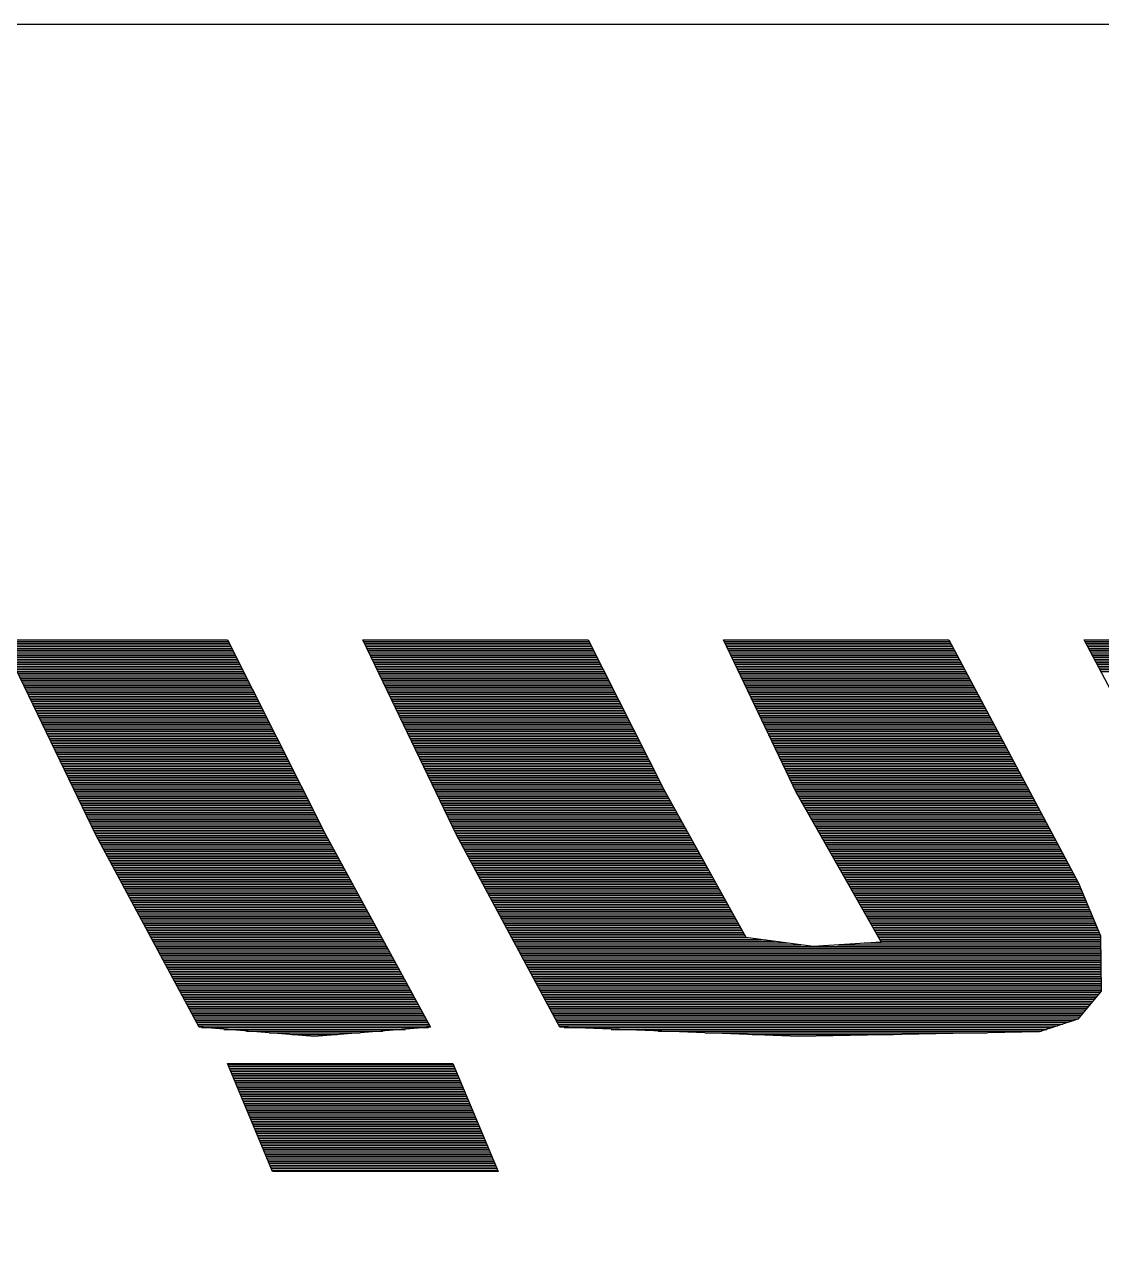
# Model space of a CAD drawing. Extents: x -25 to 108, y -8 to 51.
# Drawn here: x 35.934 to 38.664, y 31.877 to 35 of the extents above; entities that cross this region are included whole.
import ezdxf

# ---------------------------------------------------------------- set-up
doc = ezdxf.new("R2010")
doc.units = 0
doc.layers.add('BG_OUTLINE', color=1, linetype='CONTINUOUS')
doc.layers.add('BG_SILKBOTTOM20240221', color=40, linetype='CONTINUOUS')

msp = doc.modelspace()

# ---------------------------------------------------------------- linework, layer by layer
at = {"layer": 'BG_OUTLINE'}
msp.add_lwpolyline([(0.007874, 2.999994, 0.414214), (3.007868, 0), (88.507824, 0, 0.414214), (91.507818, 2.999994), (91.507818, 10.500106), (84.807806, 10.500106), (84.807806, 24.500078), (91.507818, 24.500078), (91.507818, 31.999936, 0.414214), (88.507824, 34.99993), (3.007868, 34.99993, 0.414214), (0.007874, 31.999936), (0.007874, 3.999992)], format="xyb", close=True, dxfattribs=at)
at = {"layer": 'BG_SILKBOTTOM20240221'}
for points in [[(35.876738, 33.440116), (36.448492, 33.440116)], [(36.114482, 32.945832), (35.876738, 33.440116)], [(35.87877, 33.436306), (36.45027, 33.436306)], [(35.880802, 33.431988), (36.452556, 33.431988)], [(35.882834, 33.427416), (36.454588, 33.427416)], [(35.885374, 33.423098), (36.457128, 33.423098)], [(35.887406, 33.418526), (36.45916, 33.418526)], [(35.889438, 33.413954), (36.4617, 33.413954)], [(36.448492, 33.440116), (36.697412, 32.946594)], [(36.791646, 33.440116), (37.362892, 33.440116)], [(37.028882, 32.945832), (36.791646, 33.440116)], [(36.793678, 33.436306), (37.36467, 33.436306)], [(36.79571, 33.431988), (37.366956, 33.431988)], [(36.797742, 33.427416), (37.368988, 33.427416)], [(36.800028, 33.423098), (37.371528, 33.423098)], [(36.80206, 33.418526), (37.37356, 33.418526)], [(36.804092, 33.413954), (37.3761, 33.413954)], [(37.362892, 33.440116), (37.554916, 33.060894)], [(37.706046, 33.440116), (38.277292, 33.440116)], [(37.891212, 33.052766), (37.706046, 33.440116)], [(37.708078, 33.436306), (38.27907, 33.436306)], [(37.71011, 33.431988), (38.281356, 33.431988)], [(37.712142, 33.427416), (38.283896, 33.427416)], [(37.714428, 33.423098), (38.286436, 33.423098)], [(37.71646, 33.418526), (38.288722, 33.418526)], [(37.718492, 33.413954), (38.291262, 33.413954)], [(38.277292, 33.440116), (38.606222, 32.82315)], [(39.334948, 32.092138), (38.620446, 33.440116)], [(38.620446, 33.440116), (39.849298, 33.440116)], [(38.622478, 33.436306), (39.858188, 33.436306)], [(38.624764, 33.431988), (39.869618, 33.431988)], [(38.627304, 33.427416), (39.88054, 33.427416)], [(38.629844, 33.423098), (39.89197, 33.423098)], [(38.63213, 33.418526), (39.902892, 33.418526)], [(38.634162, 33.413954), (39.914322, 33.413954)], [(35.891724, 33.409636), (36.463732, 33.409636)], [(35.893756, 33.405064), (36.466018, 33.405064)], [(35.895788, 33.400746), (36.46805, 33.400746)], [(35.89782, 33.396174), (36.47059, 33.396174)], [(35.90036, 33.391602), (36.472622, 33.391602)], [(35.902392, 33.387284), (36.474908, 33.387284)], [(35.904424, 33.382712), (36.477448, 33.382712)], [(36.806632, 33.409636), (37.378132, 33.409636)], [(36.808664, 33.405064), (37.380418, 33.405064)], [(36.810696, 33.400746), (37.382958, 33.400746)], [(36.812728, 33.396174), (37.38499, 33.396174)], [(36.815268, 33.391602), (37.387276, 33.391602)], [(36.8173, 33.387284), (37.389308, 33.387284)], [(36.819332, 33.382712), (37.391848, 33.382712)], [(37.720524, 33.409636), (38.293294, 33.409636)], [(37.723064, 33.405064), (38.29558, 33.405064)], [(37.725096, 33.400746), (38.29812, 33.400746)], [(37.727128, 33.396174), (38.30066, 33.396174)], [(37.72916, 33.391602), (38.302946, 33.391602)], [(37.7317, 33.387284), (38.305486, 33.387284)], [(37.733732, 33.382712), (38.307772, 33.382712)], [(38.636702, 33.409636), (39.925244, 33.409636)], [(38.638988, 33.405064), (39.936674, 33.405064)], [(38.641528, 33.400746), (39.947596, 33.400746)], [(38.644068, 33.396174), (39.959026, 33.396174)], [(38.646354, 33.391602), (39.969948, 33.391602)], [(38.648386, 33.387284), (39.981378, 33.387284)], [(38.650926, 33.382712), (39.9923, 33.382712)], [(35.906964, 33.378394), (36.47948, 33.378394)], [(35.908996, 33.373822), (36.48202, 33.373822)], [(35.911028, 33.36925), (36.484052, 33.36925)], [(35.913314, 33.364932), (36.486338, 33.364932)], [(35.915346, 33.36036), (36.48837, 33.36036)], [(35.917378, 33.356042), (36.49091, 33.356042)], [(35.91941, 33.35147), (36.492942, 33.35147)], [(36.821364, 33.378394), (37.39388, 33.378394)], [(36.82365, 33.373822), (37.39642, 33.373822)], [(36.825682, 33.36925), (37.398706, 33.36925)], [(36.827714, 33.364932), (37.400738, 33.364932)], [(36.830254, 33.36036), (37.403278, 33.36036)], [(36.832286, 33.356042), (37.40531, 33.356042)], [(36.834318, 33.35147), (37.407596, 33.35147)], [(37.735764, 33.378394), (38.310312, 33.378394)], [(37.737796, 33.373822), (38.312344, 33.373822)], [(37.740082, 33.36925), (38.314884, 33.36925)], [(37.742114, 33.364932), (38.31717, 33.364932)], [(37.744146, 33.36036), (38.31971, 33.36036)], [(37.746686, 33.356042), (38.321996, 33.356042)], [(37.748718, 33.35147), (38.324536, 33.35147)], [(38.653212, 33.378394), (40.00373, 33.378394)], [(38.655752, 33.373822), (40.014652, 33.373822)], [(38.658292, 33.36925), (40.026082, 33.36925)], [(38.660578, 33.364932), (40.037004, 33.364932)], [(38.66261, 33.36036), (40.048434, 33.36036)], [(35.92195, 33.346898), (36.495228, 33.346898)], [(35.923982, 33.34258), (36.49726, 33.34258)], [(35.926014, 33.338008), (36.4998, 33.338008)], [(35.9283, 33.33369), (36.50234, 33.33369)], [(35.930332, 33.329118), (36.504372, 33.329118)], [(35.932364, 33.324546), (36.506658, 33.324546)], [(35.934396, 33.320228), (36.50869, 33.320228)], [(36.83635, 33.346898), (37.409628, 33.346898)], [(36.838636, 33.34258), (37.412168, 33.34258)], [(36.840668, 33.338008), (37.4142, 33.338008)], [(36.8427, 33.33369), (37.41674, 33.33369)], [(36.84524, 33.329118), (37.419026, 33.329118)], [(36.847272, 33.324546), (37.421058, 33.324546)], [(36.849304, 33.320228), (37.423598, 33.320228)], [(37.75075, 33.346898), (38.327076, 33.346898)], [(37.752782, 33.34258), (38.329108, 33.34258)], [(37.755068, 33.338008), (38.331394, 33.338008)], [(37.7571, 33.33369), (38.333934, 33.33369)], [(37.759132, 33.329118), (38.33622, 33.329118)], [(37.761164, 33.324546), (38.33876, 33.324546)], [(37.763704, 33.320228), (38.3413, 33.320228)], [(35.936936, 33.315656), (36.51123, 33.315656)], [(35.938968, 33.311338), (36.513262, 33.311338)], [(35.941, 33.306766), (36.515548, 33.306766)], [(35.94354, 33.302194), (36.51758, 33.302194)], [(35.945572, 33.297876), (36.52012, 33.297876)], [(35.947604, 33.293304), (36.522152, 33.293304)], [(35.949636, 33.288986), (36.524692, 33.288986)], [(36.851336, 33.315656), (37.42563, 33.315656)], [(36.853876, 33.311338), (37.427916, 33.311338)], [(36.855908, 33.306766), (37.429948, 33.306766)], [(36.85794, 33.302194), (37.432488, 33.302194)], [(36.860226, 33.297876), (37.435028, 33.297876)], [(36.862258, 33.293304), (37.43706, 33.293304)], [(36.86429, 33.288986), (37.439346, 33.288986)], [(37.765736, 33.315656), (38.343586, 33.315656)], [(37.767768, 33.311338), (38.345618, 33.311338)], [(37.7698, 33.306766), (38.348158, 33.306766)], [(37.77234, 33.302194), (38.350444, 33.302194)], [(37.774372, 33.297876), (38.352984, 33.297876)], [(37.776404, 33.293304), (38.355524, 33.293304)], [(37.778436, 33.288986), (38.35781, 33.288986)], [(35.951922, 33.284414), (36.526978, 33.284414)], [(35.953954, 33.279842), (36.52901, 33.279842)], [(35.955986, 33.275524), (36.53155, 33.275524)], [(35.958526, 33.270952), (36.533582, 33.270952)], [(35.960558, 33.266634), (36.535868, 33.266634)], [(35.96259, 33.262062), (36.5379, 33.262062)], [(35.964876, 33.25749), (36.54044, 33.25749)], [(36.866322, 33.284414), (37.441378, 33.284414)], [(36.868862, 33.279842), (37.443918, 33.279842)], [(36.870894, 33.275524), (37.44595, 33.275524)], [(36.872926, 33.270952), (37.448236, 33.270952)], [(36.875212, 33.266634), (37.450776, 33.266634)], [(36.877244, 33.262062), (37.452808, 33.262062)], [(36.879276, 33.25749), (37.455348, 33.25749)], [(37.780722, 33.284414), (38.36035, 33.284414)], [(37.782754, 33.279842), (38.362382, 33.279842)], [(37.784786, 33.275524), (38.364668, 33.275524)], [(37.787326, 33.270952), (38.367208, 33.270952)], [(37.789358, 33.266634), (38.369748, 33.266634)], [(37.79139, 33.262062), (38.372034, 33.262062)], [(37.793422, 33.25749), (38.374574, 33.25749)], [(35.966908, 33.253172), (36.542472, 33.253172)], [(35.96894, 33.2486), (36.545012, 33.2486)], [(35.970972, 33.244282), (36.547044, 33.244282)], [(35.973512, 33.23971), (36.54933, 33.23971)], [(35.975544, 33.235138), (36.55187, 33.235138)], [(35.977576, 33.23082), (36.553902, 33.23082)], [(35.980116, 33.226248), (36.556188, 33.226248)], [(36.881308, 33.253172), (37.45738, 33.253172)], [(36.883848, 33.2486), (37.459666, 33.2486)], [(36.88588, 33.244282), (37.461698, 33.244282)], [(36.887912, 33.23971), (37.464238, 33.23971)], [(36.890452, 33.235138), (37.46627, 33.235138)], [(36.892484, 33.23082), (37.468556, 33.23082)], [(36.894516, 33.226248), (37.471096, 33.226248)], [(37.795708, 33.253172), (38.37686, 33.253172)], [(37.79774, 33.2486), (38.3794, 33.2486)], [(37.799772, 33.244282), (38.381432, 33.244282)], [(37.801804, 33.23971), (38.383972, 33.23971)], [(37.804344, 33.235138), (38.386258, 33.235138)], [(37.806376, 33.23082), (38.388798, 33.23082)], [(37.808408, 33.226248), (38.391084, 33.226248)], [(35.982148, 33.22193), (36.55822, 33.22193)], [(35.98418, 33.217358), (36.56076, 33.217358)], [(35.986212, 33.212786), (36.562792, 33.212786)], [(35.988498, 33.208468), (36.565332, 33.208468)], [(35.99053, 33.203896), (36.567364, 33.203896)], [(35.992562, 33.199578), (36.56965, 33.199578)], [(35.995102, 33.195006), (36.571682, 33.195006)], [(36.896548, 33.22193), (37.473128, 33.22193)], [(36.898834, 33.217358), (37.475668, 33.217358)], [(36.900866, 33.212786), (37.4777, 33.212786)], [(36.902898, 33.208468), (37.479986, 33.208468)], [(36.905438, 33.203896), (37.482018, 33.203896)], [(36.90747, 33.199578), (37.484558, 33.199578)], [(36.909502, 33.195006), (37.486844, 33.195006)], [(37.81044, 33.22193), (38.393624, 33.22193)], [(37.81298, 33.217358), (38.396164, 33.217358)], [(37.815012, 33.212786), (38.398196, 33.212786)], [(37.817044, 33.208468), (38.400482, 33.208468)], [(37.81933, 33.203896), (38.403022, 33.203896)], [(37.821362, 33.199578), (38.405308, 33.199578)], [(37.823394, 33.195006), (38.407848, 33.195006)], [(35.997134, 33.190434), (36.574222, 33.190434)], [(35.999166, 33.186116), (36.576508, 33.186116)], [(36.001198, 33.181544), (36.57854, 33.181544)], [(36.003484, 33.177226), (36.58108, 33.177226)], [(36.005516, 33.172654), (36.583112, 33.172654)], [(36.007548, 33.168082), (36.585652, 33.168082)], [(36.010088, 33.163764), (36.587684, 33.163764)], [(36.911534, 33.190434), (37.488876, 33.190434)], [(36.91382, 33.186116), (37.491416, 33.186116)], [(36.915852, 33.181544), (37.493448, 33.181544)], [(36.917884, 33.177226), (37.495988, 33.177226)], [(36.920424, 33.172654), (37.49802, 33.172654)], [(36.922456, 33.168082), (37.500306, 33.168082)], [(36.924488, 33.163764), (37.502846, 33.163764)], [(37.825426, 33.190434), (38.410388, 33.190434)], [(37.827966, 33.186116), (38.412674, 33.186116)], [(37.829998, 33.181544), (38.414706, 33.181544)], [(37.83203, 33.177226), (38.417246, 33.177226)], [(37.834062, 33.172654), (38.419532, 33.172654)], [(37.836348, 33.168082), (38.422072, 33.168082)], [(37.83838, 33.163764), (38.424612, 33.163764)], [(36.01212, 33.159192), (36.58997, 33.159192)], [(36.014152, 33.154874), (36.592002, 33.154874)], [(36.016692, 33.150302), (36.594542, 33.150302)], [(36.018724, 33.14573), (36.596574, 33.14573)], [(36.020756, 33.141412), (36.59886, 33.141412)], [(36.022788, 33.13684), (36.6014, 33.13684)], [(36.025074, 33.132522), (36.603432, 33.132522)], [(36.92652, 33.159192), (37.504878, 33.159192)], [(36.92906, 33.154874), (37.507164, 33.154874)], [(36.931092, 33.150302), (37.509196, 33.150302)], [(36.933124, 33.14573), (37.511736, 33.14573)], [(36.935156, 33.141412), (37.513768, 33.141412)], [(36.937442, 33.13684), (37.516308, 33.13684)], [(36.939474, 33.132522), (37.51834, 33.132522)], [(37.840412, 33.159192), (38.426898, 33.159192)], [(37.842444, 33.154874), (38.429438, 33.154874)], [(37.844984, 33.150302), (38.43147, 33.150302)], [(37.847016, 33.14573), (38.433756, 33.14573)], [(37.849048, 33.141412), (38.436296, 33.141412)], [(37.85108, 33.13684), (38.438836, 33.13684)], [(37.85362, 33.132522), (38.441122, 33.132522)], [(36.027106, 33.12795), (36.605972, 33.12795)], [(36.029138, 33.123378), (36.608004, 33.123378)], [(36.031678, 33.11906), (36.61029, 33.11906)], [(36.03371, 33.114488), (36.612322, 33.114488)], [(36.035742, 33.11017), (36.614862, 33.11017)], [(36.037774, 33.105598), (36.616894, 33.105598)], [(36.04006, 33.101026), (36.61918, 33.101026)], [(36.941506, 33.12795), (37.520626, 33.12795)], [(36.944046, 33.123378), (37.523166, 33.123378)], [(36.946078, 33.11906), (37.525198, 33.11906)], [(36.94811, 33.114488), (37.527484, 33.114488)], [(36.950142, 33.11017), (37.529516, 33.11017)], [(36.952428, 33.105598), (37.532056, 33.105598)], [(36.95446, 33.101026), (37.534088, 33.101026)], [(37.855652, 33.12795), (38.443662, 33.12795)], [(37.857684, 33.123378), (38.445948, 33.123378)], [(37.85997, 33.11906), (38.448488, 33.11906)], [(37.862002, 33.114488), (38.45052, 33.114488)], [(37.864034, 33.11017), (38.45306, 33.11017)], [(37.866066, 33.105598), (38.455346, 33.105598)], [(37.868606, 33.101026), (38.457886, 33.101026)], [(36.042092, 33.096708), (36.621212, 33.096708)], [(36.044124, 33.092136), (36.623752, 33.092136)], [(36.046664, 33.087818), (36.626292, 33.087818)], [(36.048696, 33.083246), (36.628324, 33.083246)], [(36.050728, 33.078674), (36.63061, 33.078674)], [(36.05276, 33.074356), (36.632642, 33.074356)], [(36.0553, 33.069784), (36.635182, 33.069784)], [(36.956492, 33.096708), (37.536628, 33.096708)], [(36.959032, 33.092136), (37.538914, 33.092136)], [(36.961064, 33.087818), (37.540946, 33.087818)], [(36.963096, 33.083246), (37.543486, 33.083246)], [(36.965128, 33.078674), (37.545518, 33.078674)], [(36.967668, 33.074356), (37.547804, 33.074356)], [(36.9697, 33.069784), (37.549836, 33.069784)], [(37.870638, 33.096708), (38.460172, 33.096708)], [(37.87267, 33.092136), (38.462712, 33.092136)], [(37.874702, 33.087818), (38.465252, 33.087818)], [(37.876988, 33.083246), (38.467284, 33.083246)], [(37.87902, 33.078674), (38.46957, 33.078674)], [(37.881052, 33.074356), (38.47211, 33.074356)], [(37.883084, 33.069784), (38.474396, 33.069784)], [(36.057332, 33.065466), (36.637214, 33.065466)], [(36.059364, 33.060894), (36.6395, 33.060894)], [(36.06165, 33.056322), (36.641532, 33.056322)], [(36.063682, 33.052004), (36.644072, 33.052004)], [(36.065714, 33.047432), (36.646104, 33.047432)], [(36.068254, 33.043114), (36.648644, 33.043114)], [(36.070286, 33.038542), (36.65093, 33.038542)], [(36.971732, 33.065466), (37.552376, 33.065466)], [(36.974018, 33.060894), (37.554916, 33.060894)], [(36.97605, 33.056322), (37.557202, 33.056322)], [(36.978082, 33.052004), (37.559742, 33.052004)], [(36.980114, 33.047432), (37.562028, 33.047432)], [(36.982654, 33.043114), (37.564568, 33.043114)], [(36.984686, 33.038542), (37.567108, 33.038542)], [(37.554916, 33.060894), (37.763196, 32.686244)], [(37.885624, 33.065466), (38.476936, 33.065466)], [(37.887656, 33.060894), (38.479476, 33.060894)], [(37.889688, 33.056322), (38.481762, 33.056322)], [(38.10635, 32.674814), (37.891212, 33.052766)], [(37.892228, 33.052004), (38.483794, 33.052004)], [(37.894514, 33.047432), (38.486334, 33.047432)], [(37.897054, 33.043114), (38.48862, 33.043114)], [(37.89934, 33.038542), (38.49116, 33.038542)], [(36.072318, 33.03397), (36.652962, 33.03397)], [(36.07435, 33.029652), (36.655502, 33.029652)], [(36.076636, 33.02508), (36.657534, 33.02508)], [(36.078668, 33.020762), (36.65982, 33.020762)], [(36.0807, 33.01619), (36.661852, 33.01619)], [(36.08324, 33.011618), (36.664392, 33.011618)], [(36.085272, 33.0073), (36.666424, 33.0073)], [(36.986718, 33.03397), (37.569394, 33.03397)], [(36.989004, 33.029652), (37.571934, 33.029652)], [(36.991036, 33.02508), (37.57422, 33.02508)], [(36.993068, 33.020762), (37.577268, 33.020762)], [(36.9951, 33.01619), (37.579554, 33.01619)], [(36.99764, 33.011618), (37.582094, 33.011618)], [(36.999672, 33.0073), (37.58438, 33.0073)], [(37.902388, 33.03397), (38.4937, 33.03397)], [(37.904674, 33.029652), (38.495986, 33.029652)], [(37.907214, 33.02508), (38.498526, 33.02508)], [(37.9095, 33.020762), (38.500558, 33.020762)], [(37.912548, 33.01619), (38.502844, 33.01619)], [(37.914834, 33.011618), (38.505384, 33.011618)], [(37.917374, 33.0073), (38.507924, 33.0073)], [(36.087304, 33.002728), (36.668964, 33.002728)], [(36.089336, 32.99841), (36.670996, 32.99841)], [(36.091876, 32.993838), (36.673282, 32.993838)], [(36.093908, 32.989266), (36.675822, 32.989266)], [(36.09594, 32.984948), (36.677854, 32.984948)], [(36.098226, 32.980376), (36.68014, 32.980376)], [(36.100258, 32.976058), (36.682172, 32.976058)], [(37.001704, 33.002728), (37.58692, 33.002728)], [(37.004244, 32.99841), (37.58946, 32.99841)], [(37.006276, 32.993838), (37.591746, 32.993838)], [(37.008308, 32.989266), (37.594286, 32.989266)], [(37.01034, 32.984948), (37.59708, 32.984948)], [(37.012626, 32.980376), (37.59962, 32.980376)], [(37.014658, 32.976058), (37.601906, 32.976058)], [(37.91966, 33.002728), (38.51021, 33.002728)], [(37.922708, 32.99841), (38.51275, 32.99841)], [(37.924994, 32.993838), (38.515036, 32.993838)], [(37.927534, 32.989266), (38.517576, 32.989266)], [(37.92982, 32.984948), (38.519608, 32.984948)], [(37.932868, 32.980376), (38.522148, 32.980376)], [(37.935154, 32.976058), (38.524434, 32.976058)], [(36.10229, 32.971486), (36.684712, 32.971486)], [(36.104322, 32.966914), (36.686744, 32.966914)], [(36.106862, 32.962596), (36.689284, 32.962596)], [(36.108894, 32.958024), (36.691316, 32.958024)], [(36.110926, 32.953706), (36.693602, 32.953706)], [(36.113212, 32.949134), (36.695634, 32.949134)], [(36.377118, 32.457898), (36.114482, 32.945832)], [(36.115244, 32.944562), (36.698174, 32.944562)], [(36.697412, 32.946594), (36.963096, 32.457898)], [(37.01669, 32.971486), (37.604446, 32.971486)], [(37.01923, 32.966914), (37.606732, 32.966914)], [(37.021262, 32.962596), (37.609272, 32.962596)], [(37.023294, 32.958024), (37.611812, 32.958024)], [(37.025326, 32.953706), (37.614098, 32.953706)], [(37.027612, 32.949134), (37.616892, 32.949134)], [(37.291518, 32.457898), (37.028882, 32.945832)], [(37.029644, 32.944562), (37.619432, 32.944562)], [(37.937694, 32.971486), (38.526974, 32.971486)], [(37.940488, 32.966914), (38.52926, 32.966914)], [(37.943028, 32.962596), (38.5318, 32.962596)], [(37.945314, 32.958024), (38.53434, 32.958024)], [(37.947854, 32.953706), (38.536372, 32.953706)], [(37.950648, 32.949134), (38.538658, 32.949134)], [(37.953188, 32.944562), (38.541198, 32.944562)], [(36.117784, 32.940244), (36.70046, 32.940244)], [(36.120324, 32.935672), (36.703, 32.935672)], [(36.12261, 32.931354), (36.70554, 32.931354)], [(36.12515, 32.926782), (36.707826, 32.926782)], [(36.127436, 32.92221), (36.710366, 32.92221)], [(36.129976, 32.917892), (36.712652, 32.917892)], [(36.132516, 32.91332), (36.715192, 32.91332)], [(37.032184, 32.940244), (37.621972, 32.940244)], [(37.034724, 32.935672), (37.624258, 32.935672)], [(37.03701, 32.931354), (37.626798, 32.931354)], [(37.03955, 32.926782), (37.629084, 32.926782)], [(37.041836, 32.92221), (37.631624, 32.92221)], [(37.044376, 32.917892), (37.634164, 32.917892)], [(37.046916, 32.91332), (37.63645, 32.91332)], [(37.955474, 32.940244), (38.543484, 32.940244)], [(37.958014, 32.935672), (38.546024, 32.935672)], [(37.960808, 32.931354), (38.548564, 32.931354)], [(37.963348, 32.926782), (38.55085, 32.926782)], [(37.965634, 32.92221), (38.552882, 32.92221)], [(37.968174, 32.917892), (38.555422, 32.917892)], [(37.970968, 32.91332), (38.557708, 32.91332)], [(36.134548, 32.909002), (36.717732, 32.909002)], [(36.136834, 32.90443), (36.720018, 32.90443)], [(36.139374, 32.899858), (36.722558, 32.899858)], [(36.14166, 32.89554), (36.724844, 32.89554)], [(36.1442, 32.890968), (36.727384, 32.890968)], [(36.14674, 32.88665), (36.729924, 32.88665)], [(36.149026, 32.882078), (36.73221, 32.882078)], [(37.048948, 32.909002), (37.639244, 32.909002)], [(37.051234, 32.90443), (37.641784, 32.90443)], [(37.053774, 32.899858), (37.644324, 32.899858)], [(37.05606, 32.89554), (37.64661, 32.89554)], [(37.0586, 32.890968), (37.64915, 32.890968)], [(37.06114, 32.88665), (37.651436, 32.88665)], [(37.063426, 32.882078), (37.653976, 32.882078)], [(37.973508, 32.909002), (38.560248, 32.909002)], [(37.975794, 32.90443), (38.562788, 32.90443)], [(37.978334, 32.899858), (38.565074, 32.899858)], [(37.981128, 32.89554), (38.567614, 32.89554)], [(37.983668, 32.890968), (38.569646, 32.890968)], [(37.985954, 32.88665), (38.571932, 32.88665)], [(37.988494, 32.882078), (38.574472, 32.882078)], [(36.151566, 32.877506), (36.73475, 32.877506)], [(36.153852, 32.873188), (36.737036, 32.873188)], [(36.156392, 32.868616), (36.739576, 32.868616)], [(36.158932, 32.864298), (36.742116, 32.864298)], [(36.161218, 32.859726), (36.744402, 32.859726)], [(36.16325, 32.855154), (36.746942, 32.855154)], [(36.16579, 32.850836), (36.749228, 32.850836)], [(37.065966, 32.877506), (37.656516, 32.877506)], [(37.068252, 32.873188), (37.65931, 32.873188)], [(37.070792, 32.868616), (37.661596, 32.868616)], [(37.073332, 32.864298), (37.664136, 32.864298)], [(37.075618, 32.859726), (37.666676, 32.859726)], [(37.07765, 32.855154), (37.668962, 32.855154)], [(37.08019, 32.850836), (37.671502, 32.850836)], [(37.991288, 32.877506), (38.577012, 32.877506)], [(37.993828, 32.873188), (38.579298, 32.873188)], [(37.996114, 32.868616), (38.581838, 32.868616)], [(37.998654, 32.864298), (38.584124, 32.864298)], [(38.001448, 32.859726), (38.586664, 32.859726)], [(38.003988, 32.855154), (38.588696, 32.855154)], [(38.006274, 32.850836), (38.591236, 32.850836)], [(36.168076, 32.846264), (36.751768, 32.846264)], [(36.170616, 32.841946), (36.754308, 32.841946)], [(36.173156, 32.837374), (36.756594, 32.837374)], [(36.175442, 32.832802), (36.759134, 32.832802)], [(36.177982, 32.828484), (36.76142, 32.828484)], [(36.180268, 32.823912), (36.76396, 32.823912)], [(36.182808, 32.819594), (36.7665, 32.819594)], [(37.082476, 32.846264), (37.673788, 32.846264)], [(37.085016, 32.841946), (37.676328, 32.841946)], [(37.087556, 32.837374), (37.679122, 32.837374)], [(37.089842, 32.832802), (37.681662, 32.832802)], [(37.092382, 32.828484), (37.683948, 32.828484)], [(37.094668, 32.823912), (37.686488, 32.823912)], [(37.097208, 32.819594), (37.689028, 32.819594)], [(38.008814, 32.846264), (38.593522, 32.846264)], [(38.011608, 32.841946), (38.596062, 32.841946)], [(38.014148, 32.837374), (38.598348, 32.837374)], [(38.016434, 32.832802), (38.600888, 32.832802)], [(38.018974, 32.828484), (38.603428, 32.828484)], [(38.021768, 32.823912), (38.60546, 32.823912)], [(38.024308, 32.819594), (38.607492, 32.819594)], [(38.606222, 32.82315), (38.662356, 32.689546)], [(36.185348, 32.815022), (36.768786, 32.815022)], [(36.187634, 32.81045), (36.771326, 32.81045)], [(36.190174, 32.806132), (36.773612, 32.806132)], [(36.192206, 32.80156), (36.776152, 32.80156)], [(36.194492, 32.797242), (36.778692, 32.797242)], [(36.197032, 32.79267), (36.780978, 32.79267)], [(37.099748, 32.815022), (37.691314, 32.815022)], [(37.102034, 32.81045), (37.693854, 32.81045)], [(37.104574, 32.806132), (37.69614, 32.806132)], [(37.106606, 32.80156), (37.69868, 32.80156)], [(37.108892, 32.797242), (37.701474, 32.797242)], [(37.111432, 32.79267), (37.704014, 32.79267)], [(38.026594, 32.815022), (38.609524, 32.815022)], [(38.029388, 32.81045), (38.611556, 32.81045)], [(38.031928, 32.806132), (38.61308, 32.806132)], [(38.034468, 32.80156), (38.615112, 32.80156)], [(38.036754, 32.797242), (38.616636, 32.797242)], [(38.039548, 32.79267), (38.618668, 32.79267)], [(36.199572, 32.788098), (36.783518, 32.788098)], [(36.201858, 32.78378), (36.785804, 32.78378)], [(36.204398, 32.779208), (36.787836, 32.779208)], [(36.206684, 32.77489), (36.790376, 32.77489)], [(36.209224, 32.770318), (36.792916, 32.770318)], [(36.211764, 32.765746), (36.795202, 32.765746)], [(36.21405, 32.761428), (36.797742, 32.761428)], [(37.113972, 32.788098), (37.7063, 32.788098)], [(37.116258, 32.78378), (37.70884, 32.78378)], [(37.118798, 32.779208), (37.71138, 32.779208)], [(37.121084, 32.77489), (37.713666, 32.77489)], [(37.123624, 32.770318), (37.716206, 32.770318)], [(37.126164, 32.765746), (37.718492, 32.765746)], [(37.12845, 32.761428), (37.72154, 32.761428)], [(38.042088, 32.788098), (38.6207, 32.788098)], [(38.044628, 32.78378), (38.622478, 32.78378)], [(38.046914, 32.779208), (38.62451, 32.779208)], [(38.049708, 32.77489), (38.626034, 32.77489)], [(38.052248, 32.770318), (38.628066, 32.770318)], [(38.054788, 32.765746), (38.630098, 32.765746)], [(38.057074, 32.761428), (38.631876, 32.761428)], [(36.21659, 32.756856), (36.800028, 32.756856)], [(36.218876, 32.752538), (36.802568, 32.752538)], [(36.220908, 32.747966), (36.805108, 32.747966)], [(36.223448, 32.743394), (36.807394, 32.743394)], [(36.225988, 32.739076), (36.809934, 32.739076)], [(36.228274, 32.734504), (36.81222, 32.734504)], [(36.230814, 32.730186), (36.81476, 32.730186)], [(37.13099, 32.756856), (37.723826, 32.756856)], [(37.133276, 32.752538), (37.726366, 32.752538)], [(37.135308, 32.747966), (37.728652, 32.747966)], [(37.137848, 32.743394), (37.731192, 32.743394)], [(37.140388, 32.739076), (37.733732, 32.739076)], [(37.142674, 32.734504), (37.736018, 32.734504)], [(37.145214, 32.730186), (37.738558, 32.730186)], [(38.059868, 32.756856), (38.633908, 32.756856)], [(38.062408, 32.752538), (38.635432, 32.752538)], [(38.064948, 32.747966), (38.637464, 32.747966)], [(38.067234, 32.743394), (38.639496, 32.743394)], [(38.070028, 32.739076), (38.64102, 32.739076)], [(38.072568, 32.734504), (38.643052, 32.734504)], [(38.075108, 32.730186), (38.645084, 32.730186)], [(36.2331, 32.725614), (36.8173, 32.725614)], [(36.23564, 32.721042), (36.819586, 32.721042)], [(36.23818, 32.716724), (36.822126, 32.716724)], [(36.240466, 32.712152), (36.824412, 32.712152)], [(36.243006, 32.707834), (36.826952, 32.707834)], [(36.245292, 32.703262), (36.829492, 32.703262)], [(36.247832, 32.69869), (36.831778, 32.69869)], [(37.1475, 32.725614), (37.741352, 32.725614)], [(37.15004, 32.721042), (37.743892, 32.721042)], [(37.15258, 32.716724), (37.746178, 32.716724)], [(37.154866, 32.712152), (37.748718, 32.712152)], [(37.157406, 32.707834), (37.751004, 32.707834)], [(37.159692, 32.703262), (37.753544, 32.703262)], [(37.162232, 32.69869), (37.756084, 32.69869)], [(38.077394, 32.725614), (38.646862, 32.725614)], [(38.080188, 32.721042), (38.648894, 32.721042)], [(38.082728, 32.716724), (38.650418, 32.716724)], [(38.085268, 32.712152), (38.65245, 32.712152)], [(38.087554, 32.707834), (38.654482, 32.707834)], [(38.090348, 32.703262), (38.65626, 32.703262)], [(38.092888, 32.69869), (38.658292, 32.69869)], [(36.249864, 32.694372), (36.834318, 32.694372)], [(36.252404, 32.6898), (36.836604, 32.6898)], [(36.25469, 32.685482), (36.839144, 32.685482)], [(36.25723, 32.68091), (36.841684, 32.68091)], [(36.259516, 32.676338), (36.84397, 32.676338)], [(36.262056, 32.67202), (36.84651, 32.67202)], [(36.264596, 32.667448), (36.848796, 32.667448)], [(37.164264, 32.694372), (37.75837, 32.694372)], [(37.166804, 32.6898), (37.76091, 32.6898)], [(37.16909, 32.685482), (37.769038, 32.685482)], [(37.17163, 32.68091), (37.80282, 32.68091)], [(37.173916, 32.676338), (37.836094, 32.676338)], [(37.176456, 32.67202), (37.869368, 32.67202)], [(37.178996, 32.667448), (37.90315, 32.667448)], [(37.763196, 32.686244), (37.93363, 32.663384)], [(37.93363, 32.663384), (38.10635, 32.674814)], [(37.994844, 32.667448), (38.662356, 32.667448)], [(38.062916, 32.67202), (38.662356, 32.67202)], [(38.095428, 32.694372), (38.659816, 32.694372)], [(38.097714, 32.6898), (38.661848, 32.6898)], [(38.100508, 32.685482), (38.662356, 32.685482)], [(38.103048, 32.68091), (38.662356, 32.68091)], [(38.105588, 32.676338), (38.662356, 32.676338)], [(38.662356, 32.689546), (38.663372, 32.549338)], [(36.266882, 32.66313), (36.851336, 32.66313)], [(36.269422, 32.658558), (36.853876, 32.658558)], [(36.271708, 32.653986), (36.856162, 32.653986)], [(36.274248, 32.649668), (36.858702, 32.649668)], [(36.276788, 32.645096), (36.860988, 32.645096)], [(36.27882, 32.640778), (36.863528, 32.640778)], [(36.281106, 32.636206), (36.866068, 32.636206)], [(37.181282, 32.66313), (38.662356, 32.66313)], [(37.183822, 32.658558), (38.662356, 32.658558)], [(37.186108, 32.653986), (38.662356, 32.653986)], [(37.188648, 32.649668), (38.662356, 32.649668)], [(37.191188, 32.645096), (38.662356, 32.645096)], [(37.19322, 32.640778), (38.66261, 32.640778)], [(37.195506, 32.636206), (38.66261, 32.636206)], [(36.283646, 32.631634), (36.868354, 32.631634)], [(36.285932, 32.627316), (36.870894, 32.627316)], [(36.288472, 32.622744), (36.87318, 32.622744)], [(36.291012, 32.618426), (36.87572, 32.618426)], [(36.293298, 32.613854), (36.87826, 32.613854)], [(36.295838, 32.609282), (36.880546, 32.609282)], [(36.298124, 32.604964), (36.883086, 32.604964)], [(37.198046, 32.631634), (38.66261, 32.631634)], [(37.200332, 32.627316), (38.66261, 32.627316)], [(37.202872, 32.622744), (38.66261, 32.622744)], [(37.205412, 32.618426), (38.66261, 32.618426)], [(37.207698, 32.613854), (38.66261, 32.613854)], [(37.210238, 32.609282), (38.66261, 32.609282)], [(37.212524, 32.604964), (38.66261, 32.604964)], [(36.300664, 32.600392), (36.885372, 32.600392)], [(36.303204, 32.596074), (36.887912, 32.596074)], [(36.30549, 32.591502), (36.890452, 32.591502)], [(36.307522, 32.58693), (36.892738, 32.58693)], [(36.310062, 32.582612), (36.895278, 32.582612)], [(36.312348, 32.57804), (36.897564, 32.57804)], [(36.314888, 32.573722), (36.900104, 32.573722)], [(37.215064, 32.600392), (38.66261, 32.600392)], [(37.217604, 32.596074), (38.663118, 32.596074)], [(37.21989, 32.591502), (38.663118, 32.591502)], [(37.221922, 32.58693), (38.663118, 32.58693)], [(37.224462, 32.582612), (38.663118, 32.582612)], [(37.226748, 32.57804), (38.663118, 32.57804)], [(37.229288, 32.573722), (38.663118, 32.573722)], [(36.317428, 32.56915), (36.902644, 32.56915)], [(36.319714, 32.564578), (36.90493, 32.564578)], [(36.322254, 32.56026), (36.90747, 32.56026)], [(36.32454, 32.555688), (36.909502, 32.555688)], [(36.32708, 32.55137), (36.911788, 32.55137)], [(36.32962, 32.546798), (36.914328, 32.546798)], [(36.331906, 32.542226), (36.916868, 32.542226)], [(37.231828, 32.56915), (38.663118, 32.56915)], [(37.234114, 32.564578), (38.663118, 32.564578)], [(37.236654, 32.56026), (38.663118, 32.56026)], [(37.23894, 32.555688), (38.663118, 32.555688)], [(37.24148, 32.55137), (38.663118, 32.55137)], [(37.24402, 32.546798), (38.66134, 32.546798)], [(37.246306, 32.542226), (38.657784, 32.542226)], [(38.663372, 32.549338), (38.60419, 32.47898)], [(36.334446, 32.537908), (36.919154, 32.537908)], [(36.336478, 32.533336), (36.921694, 32.533336)], [(36.338764, 32.529018), (36.92398, 32.529018)], [(36.341304, 32.524446), (36.92652, 32.524446)], [(36.343844, 32.519874), (36.92906, 32.519874)], [(36.34613, 32.515556), (36.931346, 32.515556)], [(36.34867, 32.510984), (36.933886, 32.510984)], [(37.248846, 32.537908), (38.654228, 32.537908)], [(37.250878, 32.533336), (38.650418, 32.533336)], [(37.253164, 32.529018), (38.646354, 32.529018)], [(37.255704, 32.524446), (38.642798, 32.524446)], [(37.258244, 32.519874), (38.638988, 32.519874)], [(37.26053, 32.515556), (38.634924, 32.515556)], [(37.26307, 32.510984), (38.631368, 32.510984)], [(36.350956, 32.506666), (36.936172, 32.506666)], [(36.353496, 32.502094), (36.938712, 32.502094)], [(36.356036, 32.497522), (36.941252, 32.497522)], [(36.358322, 32.493204), (36.943538, 32.493204)], [(36.360862, 32.488632), (36.946078, 32.488632)], [(36.363148, 32.484314), (36.948364, 32.484314)], [(36.36518, 32.479742), (36.950904, 32.479742)], [(37.265356, 32.506666), (38.627812, 32.506666)], [(37.267896, 32.502094), (38.624002, 32.502094)], [(37.270436, 32.497522), (38.619938, 32.497522)], [(37.272722, 32.493204), (38.616382, 32.493204)], [(37.275262, 32.488632), (38.612572, 32.488632)], [(37.277548, 32.484314), (38.608508, 32.484314)], [(37.27958, 32.479742), (38.604952, 32.479742)], [(38.60419, 32.47898), (38.506146, 32.446468)], [(36.36772, 32.47517), (36.953444, 32.47517)], [(36.37026, 32.470852), (36.95573, 32.470852)], [(36.372546, 32.46628), (36.95827, 32.46628)], [(36.375086, 32.461962), (36.960556, 32.461962)], [(36.668964, 32.435038), (36.377118, 32.457898)], [(36.382452, 32.45739), (36.95827, 32.45739)], [(36.439602, 32.452818), (36.900104, 32.452818)], [(36.497006, 32.4485), (36.842446, 32.4485)], [(36.963096, 32.457898), (36.668964, 32.435038)], [(37.28212, 32.47517), (38.593268, 32.47517)], [(37.28466, 32.470852), (38.579806, 32.470852)], [(37.286946, 32.46628), (38.566344, 32.46628)], [(37.289486, 32.461962), (38.552882, 32.461962)], [(37.897308, 32.435038), (37.291518, 32.457898)], [(37.30244, 32.45739), (38.53942, 32.45739)], [(37.421566, 32.452818), (38.526212, 32.452818)], [(37.540692, 32.4485), (38.51275, 32.4485)], [(38.506146, 32.446468), (37.897308, 32.435038)], [(36.554156, 32.443928), (36.784788, 32.443928)], [(36.61156, 32.43961), (36.726876, 32.43961)], [(37.659564, 32.443928), (38.375844, 32.443928)], [(37.77869, 32.43961), (38.13683, 32.43961)], [(36.562792, 32.092138), (36.448492, 32.366458)], [(36.448492, 32.366458), (37.019992, 32.366458)], [(36.449762, 32.36341), (37.020754, 32.36341)], [(36.451794, 32.359092), (37.022786, 32.359092)], [(36.453826, 32.35452), (37.024818, 32.35452)], [(37.019992, 32.366458), (37.134546, 32.092138)], [(36.455604, 32.350202), (37.026596, 32.350202)], [(36.457636, 32.34563), (37.028628, 32.34563)], [(36.45916, 32.341058), (37.030152, 32.341058)], [(36.461192, 32.33674), (37.032184, 32.33674)], [(36.462716, 32.332168), (37.034216, 32.332168)], [(36.464748, 32.32785), (37.03574, 32.32785)], [(36.46678, 32.323278), (37.037772, 32.323278)], [(36.468558, 32.318706), (37.03955, 32.318706)], [(36.47059, 32.314388), (37.041582, 32.314388)], [(36.472114, 32.309816), (37.043614, 32.309816)], [(36.474146, 32.305498), (37.045138, 32.305498)], [(36.476178, 32.300926), (37.04717, 32.300926)], [(36.477956, 32.296354), (37.048948, 32.296354)], [(36.479988, 32.292036), (37.05098, 32.292036)], [(36.481512, 32.287464), (37.053012, 32.287464)], [(36.483544, 32.283146), (37.054536, 32.283146)], [(36.485068, 32.278574), (37.056568, 32.278574)], [(36.4871, 32.274002), (37.058092, 32.274002)], [(36.489132, 32.269684), (37.060124, 32.269684)], [(36.49091, 32.265112), (37.062156, 32.265112)], [(36.492942, 32.260794), (37.063934, 32.260794)], [(36.494466, 32.256222), (37.065966, 32.256222)], [(36.496498, 32.25165), (37.06749, 32.25165)], [(36.498276, 32.247332), (37.069522, 32.247332)], [(36.500308, 32.24276), (37.071554, 32.24276)], [(36.50234, 32.238442), (37.073332, 32.238442)], [(36.503864, 32.23387), (37.075364, 32.23387)], [(36.505896, 32.229298), (37.076888, 32.229298)], [(36.50742, 32.22498), (37.07892, 32.22498)], [(36.509452, 32.220408), (37.080444, 32.220408)], [(36.511484, 32.21609), (37.082476, 32.21609)], [(36.513262, 32.211518), (37.084508, 32.211518)], [(36.515294, 32.206946), (37.086286, 32.206946)], [(36.516818, 32.202628), (37.088318, 32.202628)], [(36.51885, 32.198056), (37.089842, 32.198056)], [(36.520628, 32.193738), (37.091874, 32.193738)], [(36.52266, 32.189166), (37.093906, 32.189166)], [(36.524692, 32.184594), (37.095684, 32.184594)], [(36.526216, 32.180276), (37.097716, 32.180276)], [(36.528248, 32.175704), (37.09924, 32.175704)], [(36.529772, 32.171386), (37.101272, 32.171386)], [(36.531804, 32.166814), (37.103304, 32.166814)], [(36.533582, 32.162242), (37.104828, 32.162242)], [(36.535614, 32.157924), (37.10686, 32.157924)], [(36.537646, 32.153352), (37.108638, 32.153352)], [(36.53917, 32.149034), (37.11067, 32.149034)], [(36.541202, 32.144462), (37.112702, 32.144462)], [(36.54298, 32.13989), (37.114226, 32.13989)], [(36.545012, 32.135572), (37.116258, 32.135572)], [(36.547044, 32.131), (37.118036, 32.131)], [(36.548568, 32.126682), (37.120068, 32.126682)], [(36.5506, 32.12211), (37.1221, 32.12211)], [(36.552124, 32.117538), (37.123624, 32.117538)], [(36.554156, 32.11322), (37.125656, 32.11322)], [(36.555934, 32.108648), (37.12718, 32.108648)], [(36.557966, 32.10433), (37.129212, 32.10433)], [(36.559998, 32.099758), (37.131244, 32.099758)], [(36.561522, 32.095186), (37.133022, 32.095186)], [(37.134546, 32.092138), (36.562792, 32.092138)]]:
    msp.add_lwpolyline(points, dxfattribs=at)

doc.saveas('drawing.dxf')
